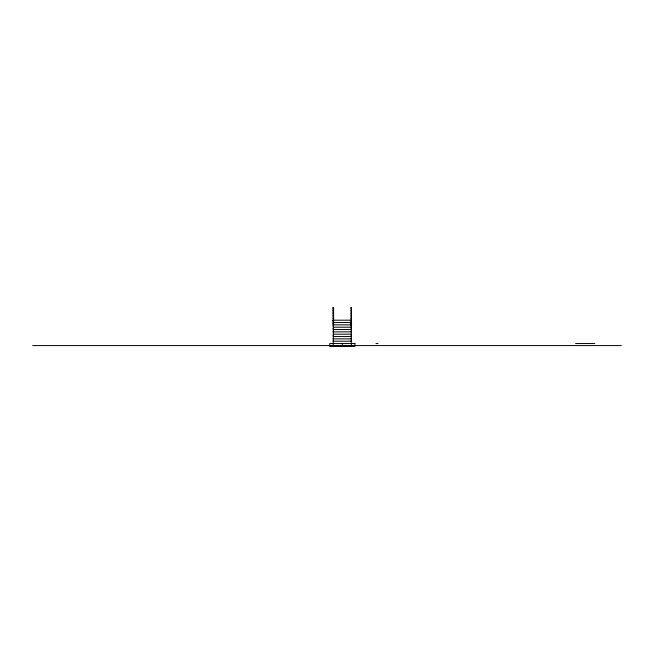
<?xml version="1.0" encoding="UTF-8"?>
<svg xmlns="http://www.w3.org/2000/svg" width="654" height="654" viewBox="0 0 654 654"><rect width="100%" height="100%" fill="white"/><g stroke="black" fill="none" stroke-linecap="round" stroke-linejoin="round"><path stroke-width="0.98" d="M333.589 307.887L332.984 307.928L333.205 325.39M350.961 325.39L351.263 307.601L351.566 325.39M351.01 307.911L351.566 307.911L350.961 307.936M333.033 310.503L333.54 310.503M351.01 310.503L351.517 310.503M333.033 313.103L333.54 313.103M351.01 313.103L351.517 313.103M333.033 315.694L333.54 315.694M351.01 315.694L351.517 315.694M333.033 318.285L333.54 318.285M351.01 318.285L351.517 318.285M333.033 320.198L351.517 320.198M333.033 320.885L333.54 320.885M351.01 320.885L351.517 320.885M333.287 322.528L351.263 322.528M333.033 323.477L333.54 323.477M351.01 323.477L351.517 323.477M333.287 324.866L351.263 324.866M333.033 326.076L333.54 326.076M351.01 326.076L351.517 326.076M333.287 327.204L351.263 327.204M333.033 328.668L333.54 328.668M351.01 328.668L351.517 328.668M333.287 329.542L351.263 329.542M333.033 331.267L333.54 331.267M351.01 331.267L351.517 331.267M333.287 331.872L351.263 331.872M333.287 334.21L351.263 334.21M333.033 335.764L333.499 335.764M351.051 335.764L351.476 335.764M333.287 336.548L351.263 336.548M333.033 338.363L333.54 338.363M351.01 338.363L351.517 338.363M333.287 338.878L351.263 338.878M333.033 340.955L333.54 340.955M351.01 340.955L351.517 340.955M333.287 341.216L351.263 341.216M375.968 343.554L378.012 343.554M575.561 343.554L594.756 343.554M32.7 345.582L621.3 345.582M351.362 343.554L351.362 346.399M351.263 320.198L351.263 343.554M342.328 343.554L342.328 346.399M333.589 307.911L333.589 325.39M333.287 320.198L333.287 346.399M332.984 307.879L333.589 307.952L332.984 307.862M354.918 343.554L329.73 343.554L329.73 346.399L354.918 346.399L354.918 343.554"/></g></svg>
